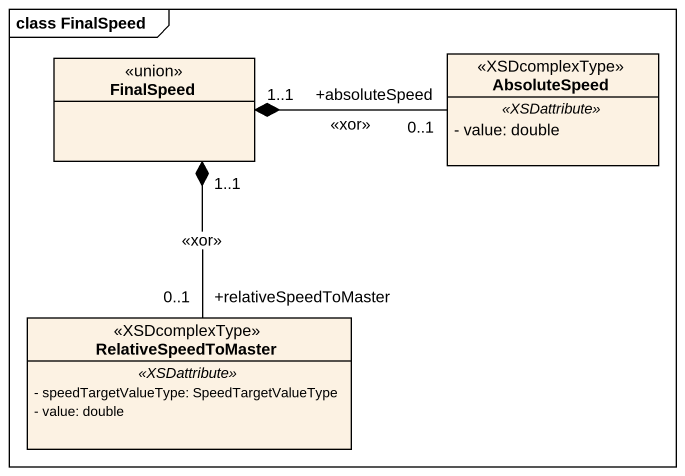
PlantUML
@startuml
mainframe class FinalSpeed
hide circle
hide empty members
skinparam classAttributeIconSize 0
class FinalSpeed <<union>>
class AbsoluteSpeed <<XSDcomplexType>> {
  .. <<XSDattribute>> ..
  - value: double
}
class RelativeSpeedToMaster <<XSDcomplexType>> {
  .. <<XSDattribute>> ..
  - speedTargetValueType: SpeedTargetValueType
  - value: double
}
FinalSpeed "1..1" *-right- "+absoluteSpeed\n0..1" AbsoluteSpeed : <<xor>>
FinalSpeed "1..1" *-- "+relativeSpeedToMaster\n0..1" RelativeSpeedToMaster : <<xor>>
@enduml
